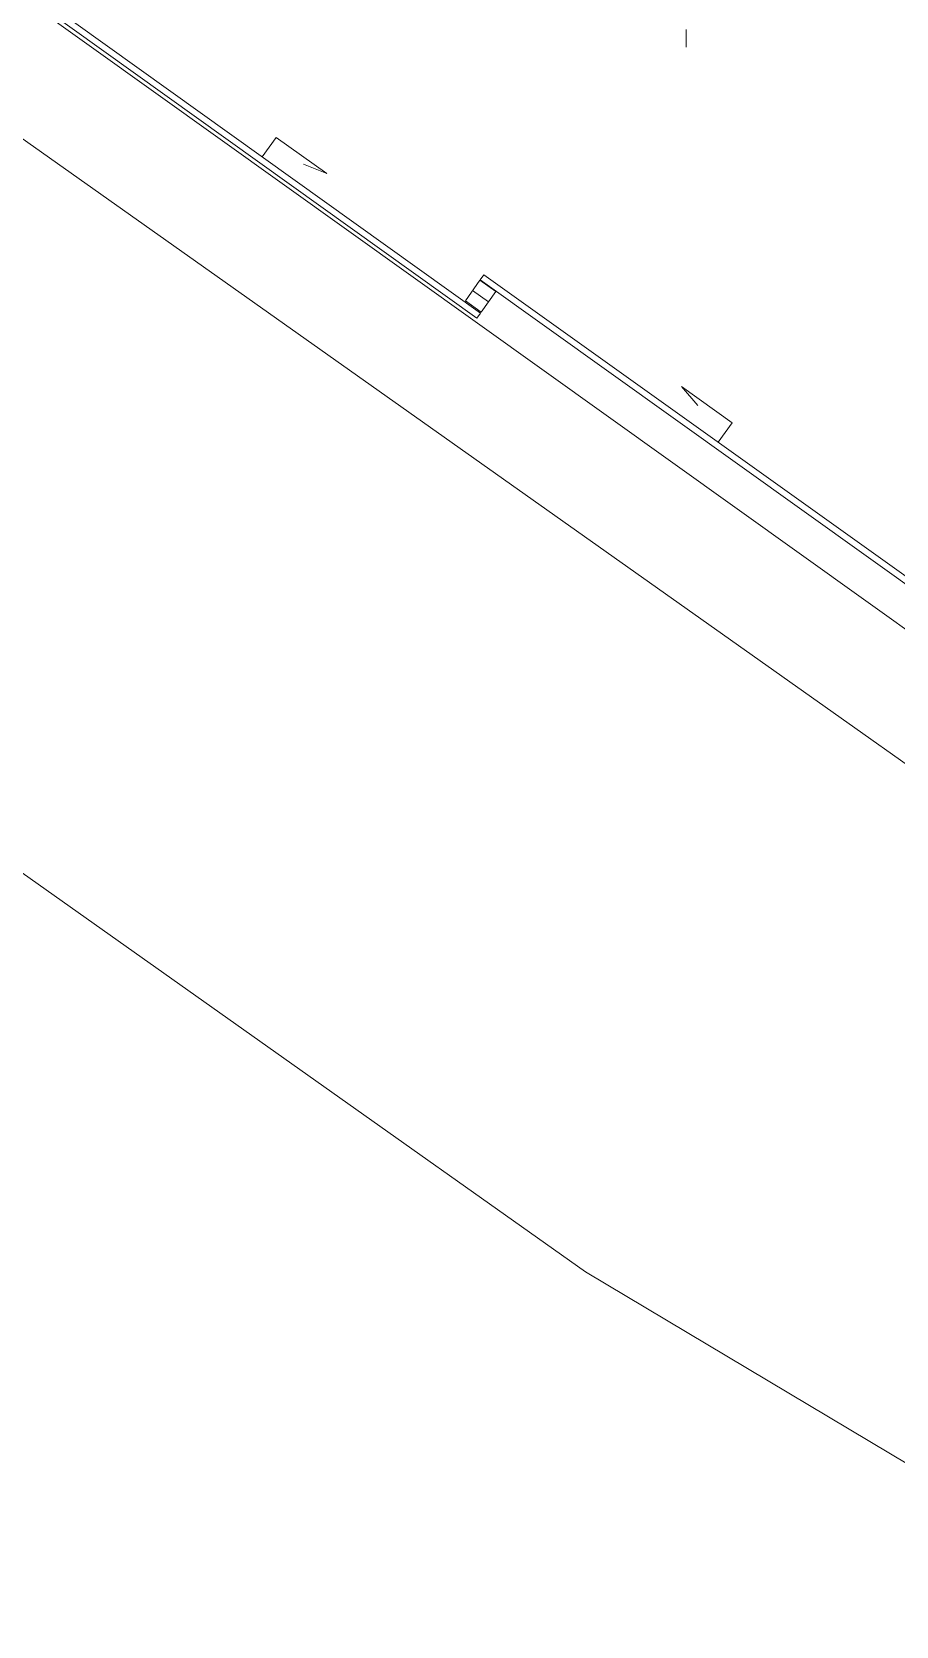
# Model space of a CAD drawing. Header units: metres. Extents: x -45 to 1930, y -347 to 488.
# Drawn here: x 26.56 to 36.22, y 20.47 to 38.28 of the extents above; entities that cross this region are included whole.
import ezdxf

# ---------------------------------------------------------------- set-up
doc = ezdxf.new("R2010")
doc.units = ezdxf.units.M
doc.linetypes.add('ČERCHOVANÁ', pattern=[25.4, 12.7, -6.35, 0, -6.35])
doc.layers.add('FLOATINGWINDOWS', color=2, linetype='Continuous', plot=False)
doc.layers.add('OSA', color=7, linetype='ČERCHOVANÁ')

msp = doc.modelspace()

# ---------------------------------------------------------------- linework, layer by layer
at = {"linetype": 'Continuous', "lineweight": 0}
for p, q in [((22.097472, 40.169085), (35.517588, 30.674638)), ((29.135365, 36.883475), (29.290486, 37.100521)), ((29.290486, 37.100521), (29.855054, 36.69703)), ((29.855054, 36.69703), (29.597448, 36.802243)), ((31.487116, 35.390564), (31.664969, 35.263455)), ((34.387091, 33.912808), (33.822523, 34.3163)), ((33.822523, 34.3163), (34.005485, 34.106643)), ((34.231971, 33.695762), (34.387091, 33.912808)), ((35.517588, 30.674638), (46.310382, 23.039494)), ((39.380299, 20.467204), (32.749147, 24.425954))]:
    msp.add_line(p, q, dxfattribs=at)
at = {"linetype": 'Continuous', "lineweight": 0, "flags": 128}
msp.add_lwpolyline([(25.09693, 39.635417), (22.864761, 41.230726), (22.423188, 41.504493), (22.332592, 79.360269), (26.407242, 79.157821), (36.807508, 78.940775), (53.036465, 78.021349), (51.440097, 62.345346), (49.152899, 50.087991), (47.556644, 41.079784), (46.114932, 28.795587), (46.007088, 24.691131), (26.480012, 38.646941)], dxfattribs=at)
at = {"linetype": 'Continuous', "lineweight": 0}
for points in [[(26.694632, 38.627844), (31.576099, 35.139107), (31.535397, 35.082157), (26.65393, 38.570893)], [(31.583387, 35.149305), (31.405535, 35.276415), (31.568698, 35.504714), (31.74655, 35.377604)], [(31.613648, 35.567052), (36.672704, 31.951394), (36.632002, 31.894444), (31.572946, 35.510102)]]:
    msp.add_lwpolyline(points, close=True, dxfattribs=at)
at = {"layer": 'FLOATINGWINDOWS', "linetype": 'Continuous', "lineweight": 0}
msp.add_line((32.749147, 24.425954), (22.00881, 32.024281), dxfattribs=at)
at = {"layer": 'OSA', "color": 253, "lineweight": 0, "ltscale": 0.035}
msp.add_line((33.874501, 64.022074), (33.874501, 38.110358), dxfattribs=at)

doc.saveas('drawing.dxf')
